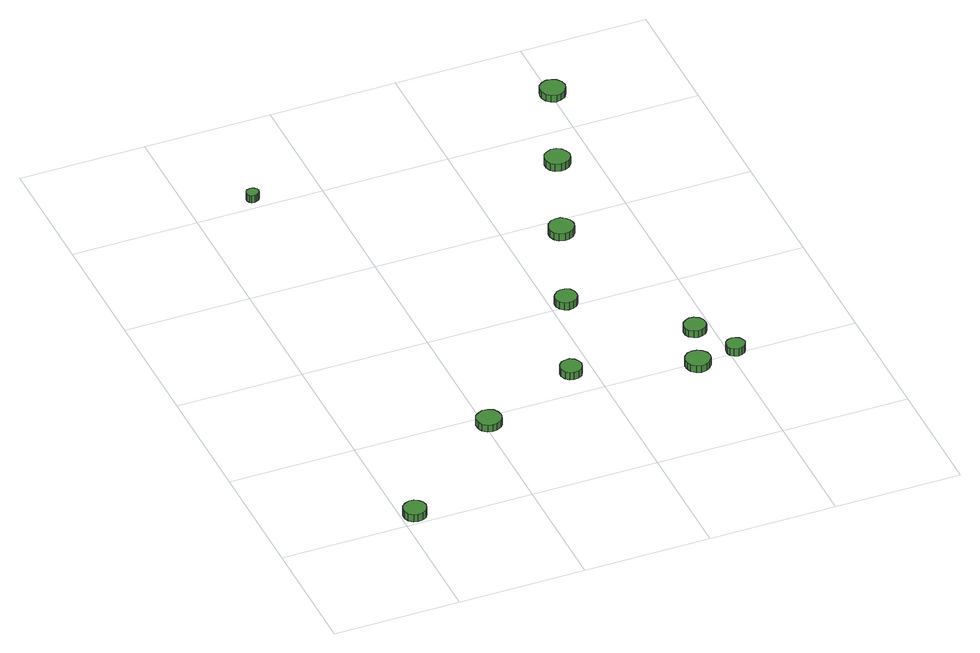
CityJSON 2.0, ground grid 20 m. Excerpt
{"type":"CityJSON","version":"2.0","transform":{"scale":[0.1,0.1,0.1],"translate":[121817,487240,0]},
"CityObjects":{
"tree1":{"type":"SolitaryVegetationObject","attributes":{"function":"something"},"geometry":[{"type":"MultiSurface","lod":"1","boundaries":[[[0,1,2,3,4,5,6,7,8,9,10,11,12,13,14]],[[15,16,17,18,19,20,21,22,23,24,25,26,27,28,29]],[[0,29,28,1]],[[1,28,27,2]],[[2,27,26,3]],[[3,26,25,4]],[[4,25,24,5]],[[5,24,23,6]],[[6,23,22,7]],[[7,22,21,8]],[[8,21,20,9]],[[9,20,19,10]],[[10,19,18,11]],[[11,18,17,12]],[[12,17,16,13]],[[13,16,15,14]],[[14,15,29,0]]]}]},
"tree2":{"type":"SolitaryVegetationObject","attributes":{"function":"something"},"geometry":[{"type":"MultiSurface","lod":"1","boundaries":[[[30,31,32,33,34,35,36,37,38,39,40,41,42,43,44]],[[45,46,47,48,49,50,51,52,53,54,55,56,57,58,59]],[[30,59,58,31]],[[31,58,57,32]],[[32,57,56,33]],[[33,56,55,34]],[[34,55,54,35]],[[35,54,53,36]],[[36,53,52,37]],[[37,52,51,38]],[[38,51,50,39]],[[39,50,49,40]],[[40,49,48,41]],[[41,48,47,42]],[[42,47,46,43]],[[43,46,45,44]],[[44,45,59,30]]]}]},
"tree3":{"type":"SolitaryVegetationObject","attributes":{"function":"something"},"geometry":[{"type":"MultiSurface","lod":"1","boundaries":[[[60,61,62,63,64,65,66,67,68,69,70,71,72,73,74]],[[75,76,77,78,79,80,81,82,83,84,85,86,87,88,89]],[[60,89,88,61]],[[61,88,87,62]],[[62,87,86,63]],[[63,86,85,64]],[[64,85,84,65]],[[65,84,83,66]],[[66,83,82,67]],[[67,82,81,68]],[[68,81,80,69]],[[69,80,79,70]],[[70,79,78,71]],[[71,78,77,72]],[[72,77,76,73]],[[73,76,75,74]],[[74,75,89,60]]]}]},
"tree4":{"type":"SolitaryVegetationObject","attributes":{"function":"something"},"geometry":[{"type":"MultiSurface","lod":"1","boundaries":[[[90,91,92,93,94,95,96,97,98,99,100,101,102,103,104]],[[105,106,107,108,109,110,111,112,113,114,115,116,117,118,119]],[[90,119,118,91]],[[91,118,117,92]],[[92,117,116,93]],[[93,116,115,94]],[[94,115,114,95]],[[95,114,113,96]],[[96,113,112,97]],[[97,112,111,98]],[[98,111,110,99]],[[99,110,109,100]],[[100,109,108,101]],[[101,108,107,102]],[[102,107,106,103]],[[103,106,105,104]],[[104,105,119,90]]]}]},
"tree5":{"type":"SolitaryVegetationObject","attributes":{"function":"something"},"geometry":[{"type":"MultiSurface","lod":"1","boundaries":[[[120,121,122,123,124,125,126,127,128,129,130,131,132,133,134]],[[135,136,137,138,139,140,141,142,143,144,145,146,147,148,149]],[[120,149,148,121]],[[121,148,147,122]],[[122,147,146,123]],[[123,146,145,124]],[[124,145,144,125]],[[125,144,143,126]],[[126,143,142,127]],[[127,142,141,128]],[[128,141,140,129]],[[129,140,139,130]],[[130,139,138,131]],[[131,138,137,132]],[[132,137,136,133]],[[133,136,135,134]],[[134,135,149,120]]]}]},
"tree6":{"type":"SolitaryVegetationObject","attributes":{"function":"something"},"geometry":[{"type":"MultiSurface","lod":"1","boundaries":[[[150,151,152,153,154,155,156,157,158,159,160,161,162,163,164]],[[165,166,167,168,169,170,171,172,173,174,175,176,177,178,179]],[[150,179,178,151]],[[151,178,177,152]],[[152,177,176,153]],[[153,176,175,154]],[[154,175,174,155]],[[155,174,173,156]],[[156,173,172,157]],[[157,172,171,158]],[[158,171,170,159]],[[159,170,169,160]],[[160,169,168,161]],[[161,168,167,162]],[[162,167,166,163]],[[163,166,165,164]],[[164,165,179,150]]]}]},
"tree7":{"type":"SolitaryVegetationObject","attributes":{"function":"something"},"geometry":[{"type":"MultiSurface","lod":"1","boundaries":[[[180,181,182,183,184,185,186,187,188,189,190,191,192,193,194]],[[195,196,197,198,199,200,201,202,203,204,205,206,207,208,209]],[[180,209,208,181]],[[181,208,207,182]],[[182,207,206,183]],[[183,206,205,184]],[[184,205,204,185]],[[185,204,203,186]],[[186,203,202,187]],[[187,202,201,188]],[[188,201,200,189]],[[189,200,199,190]],[[190,199,198,191]],[[191,198,197,192]],[[192,197,196,193]],[[193,196,195,194]],[[194,195,209,180]]]}]},
"tree8":{"type":"SolitaryVegetationObject","attributes":{"function":"something"},"geometry":[{"type":"MultiSurface","lod":"1","boundaries":[[[210,211,212,213,214,215,216,217,218,219,220,221,222,223,224]],[[225,226,227,228,229,230,231,232,233,234,235,236,237,238,239]],[[210,239,238,211]],[[211,238,237,212]],[[212,237,236,213]],[[213,236,235,214]],[[214,235,234,215]],[[215,234,233,216]],[[216,233,232,217]],[[217,232,231,218]],[[218,231,230,219]],[[219,230,229,220]],[[220,229,228,221]],[[221,228,227,222]],[[222,227,226,223]],[[223,226,225,224]],[[224,225,239,210]]]}]},
"tree9":{"type":"SolitaryVegetationObject","attributes":{"function":"something"},"geometry":[{"type":"MultiSurface","lod":"1","boundaries":[[[240,241,242,243,244,245,246,247,248,249,250,251,252,253,254]],[[255,256,257,258,259,260,261,262,263,264,265,266,267,268,269]],[[240,269,268,241]],[[241,268,267,242]],[[242,267,266,243]],[[243,266,265,244]],[[244,265,264,245]],[[245,264,263,246]],[[246,263,262,247]],[[247,262,261,248]],[[248,261,260,249]],[[249,260,259,250]],[[250,259,258,251]],[[251,258,257,252]],[[252,257,256,253]],[[253,256,255,254]],[[254,255,269,240]]]}]},
"tree10":{"type":"SolitaryVegetationObject","attributes":{"function":"something"},"geometry":[{"type":"MultiSurface","lod":"1","boundaries":[[[270,271,272,273,274,275,276,277,278,279,280,281,282,283,284]],[[285,286,287,288,289,290,291,292,293,294,295,296,297,298,299]],[[270,299,298,271]],[[271,298,297,272]],[[272,297,296,273]],[[273,296,295,274]],[[274,295,294,275]],[[275,294,293,276]],[[276,293,292,277]],[[277,292,291,278]],[[278,291,290,279]],[[279,290,289,280]],[[280,289,288,281]],[[281,288,287,282]],[[282,287,286,283]],[[283,286,285,284]],[[284,285,299,270]]]}]},
"tree11":{"type":"SolitaryVegetationObject","attributes":{"function":"something"},"geometry":[{"type":"MultiSurface","lod":"1","boundaries":[[[300,301,302,303,304,305,306,307,308,309,310,311,312,313,314]],[[315,316,317,318,319,320,321,322,323,324,325,326,327,328,329]],[[300,329,328,301]],[[301,328,327,302]],[[302,327,326,303]],[[303,326,325,304]],[[304,325,324,305]],[[305,324,323,306]],[[306,323,322,307]],[[307,322,321,308]],[[308,321,320,309]],[[309,320,319,310]],[[310,319,318,311]],[[311,318,317,312]],[[312,317,316,313]],[[313,316,315,314]],[[314,315,329,300]]]}]}
},
"vertices":[
[40,22,14],[38,29,14],[34,35,14],[27,39,14],[20,40,14],[13,37,14],[7,32,14],[4,26,14],[4,18,14],[7,11,14],[13,6,14],[20,4,14],[27,5,14],[34,8,14],[38,15,14],[38,15,1],[34,8,1],[27,5,1],[20,4,1],[13,6,1],[7,11,1],[4,18,1],[4,26,1],[7,32,1],[13,37,1],[20,40,1],[27,39,1],[34,35,1],[38,29,1],[40,22,1],
[224,175,19],[222,183,19],[218,190,19],[210,194,19],[202,195,19],[195,192,19],[188,187,19],[185,179,19],[185,171,19],[188,164,19],[195,158,19],[202,156,19],[210,157,19],[218,161,19],[222,167,19],[222,167,7],[218,161,7],[210,157,7],[202,156,7],[195,158,7],[188,164,7],[185,171,7],[185,179,7],[188,187,7],[195,192,7],[202,195,7],[210,194,7],[218,190,7],[222,183,7],[224,175,7],
[105,816,19],[104,820,19],[101,823,19],[98,825,19],[94,825,19],[90,824,19],[87,821,19],[86,818,19],[86,814,19],[87,810,19],[90,807,19],[94,806,19],[98,807,19],[101,809,19],[104,812,19],[104,812,6],[101,809,6],[98,807,6],[94,806,6],[90,807,6],[87,810,6],[86,814,6],[86,818,6],[87,821,6],[90,824,6],[94,825,6],[98,825,6],[101,823,6],[104,820,6],[105,816,6],
[381,243,20],[379,250,20],[375,256,20],[369,260,20],[362,260,20],[355,258,20],[350,253,20],[347,247,20],[347,240,20],[350,233,20],[355,228,20],[362,226,20],[369,227,20],[375,230,20],[379,236,20],[379,236,7],[375,230,7],[369,227,7],[362,226,7],[355,228,7],[350,233,7],[347,240,7],[347,247,7],[350,253,7],[355,258,7],[362,260,7],[369,260,7],[375,256,7],[379,250,7],[381,243,7],
[440,404,19],[439,411,19],[435,417,19],[428,420,19],[421,421,19],[415,419,19],[409,414,19],[406,408,19],[406,401,19],[409,394,19],[415,389,19],[421,387,19],[428,388,19],[435,391,19],[439,397,19],[439,397,6],[435,391,6],[428,388,6],[421,387,6],[415,389,6],[409,394,6],[406,401,6],[406,408,6],[409,414,6],[415,419,6],[421,421,6],[428,420,6],[435,417,6],[439,411,6],[440,404,6],
[564,190,19],[562,198,19],[557,204,19],[550,208,19],[542,209,19],[534,207,19],[528,201,19],[525,194,19],[525,186,19],[528,178,19],[534,173,19],[542,170,19],[550,171,19],[557,175,19],[562,182,19],[562,182,7],[557,175,7],[550,171,7],[542,170,7],[534,173,7],[528,178,7],[525,186,7],[525,194,7],[528,201,7],[534,207,7],[542,209,7],[550,208,7],[557,204,7],[562,198,7],[564,190,7],
[502,563,20],[500,571,20],[495,577,20],[488,582,20],[480,582,20],[472,580,20],[466,574,20],[463,567,20],[463,559,20],[466,551,20],[472,546,20],[480,543,20],[488,544,20],[495,548,20],[500,555,20],[500,555,7],[495,548,7],[488,544,7],[480,543,7],[472,546,7],[466,551,7],[463,559,7],[463,567,7],[466,574,7],[472,580,7],[480,582,7],[488,582,7],[495,577,7],[500,571,7],[502,563,7],
[589,269,18],[588,275,18],[584,281,18],[577,285,18],[570,286,18],[564,283,18],[558,279,18],[555,272,18],[555,265,18],[558,258,18],[564,254,18],[570,251,18],[577,252,18],[584,256,18],[588,262,18],[588,262,6],[584,256,6],[577,252,6],[570,251,6],[564,254,6],[558,258,6],[555,265,6],[555,272,6],[558,279,6],[564,283,6],[570,286,6],[577,285,6],[584,281,6],[588,275,6],[589,269,6],
[624,201,19],[622,207,19],[619,212,19],[614,215,19],[608,216,19],[602,214,19],[597,210,19],[595,204,19],[595,198,19],[597,193,19],[602,189,19],[608,187,19],[614,188,19],[619,191,19],[622,196,19],[622,196,6],[619,191,6],[614,188,6],[608,187,6],[602,189,6],[597,193,6],[595,198,6],[595,204,6],[597,210,6],[602,214,6],[608,216,6],[614,215,6],[619,212,6],[622,207,6],[624,201,6],
[561,719,21],[559,727,21],[554,734,21],[547,738,21],[539,739,21],[531,736,21],[525,731,21],[522,723,21],[522,715,21],[525,708,21],[531,702,21],[539,700,21],[547,701,21],[554,705,21],[559,711,21],[559,711,8],[554,705,8],[547,701,8],[539,700,8],[531,702,8],[525,708,8],[522,715,8],[522,723,8],[525,731,8],[531,736,8],[539,739,8],[547,738,8],[554,734,8],[559,727,8],[561,719,8],
[620,878,20],[618,886,20],[613,893,20],[606,897,20],[598,898,20],[590,895,20],[584,890,20],[581,882,20],[581,874,20],[584,866,20],[590,861,20],[598,858,20],[606,859,20],[613,863,20],[618,870,20],[618,870,8],[613,863,8],[606,859,8],[598,858,8],[590,861,8],[584,866,8],[581,874,8],[581,882,8],[584,890,8],[590,895,8],[598,898,8],[606,897,8],[613,893,8],[618,886,8],[620,878,8]
]}
